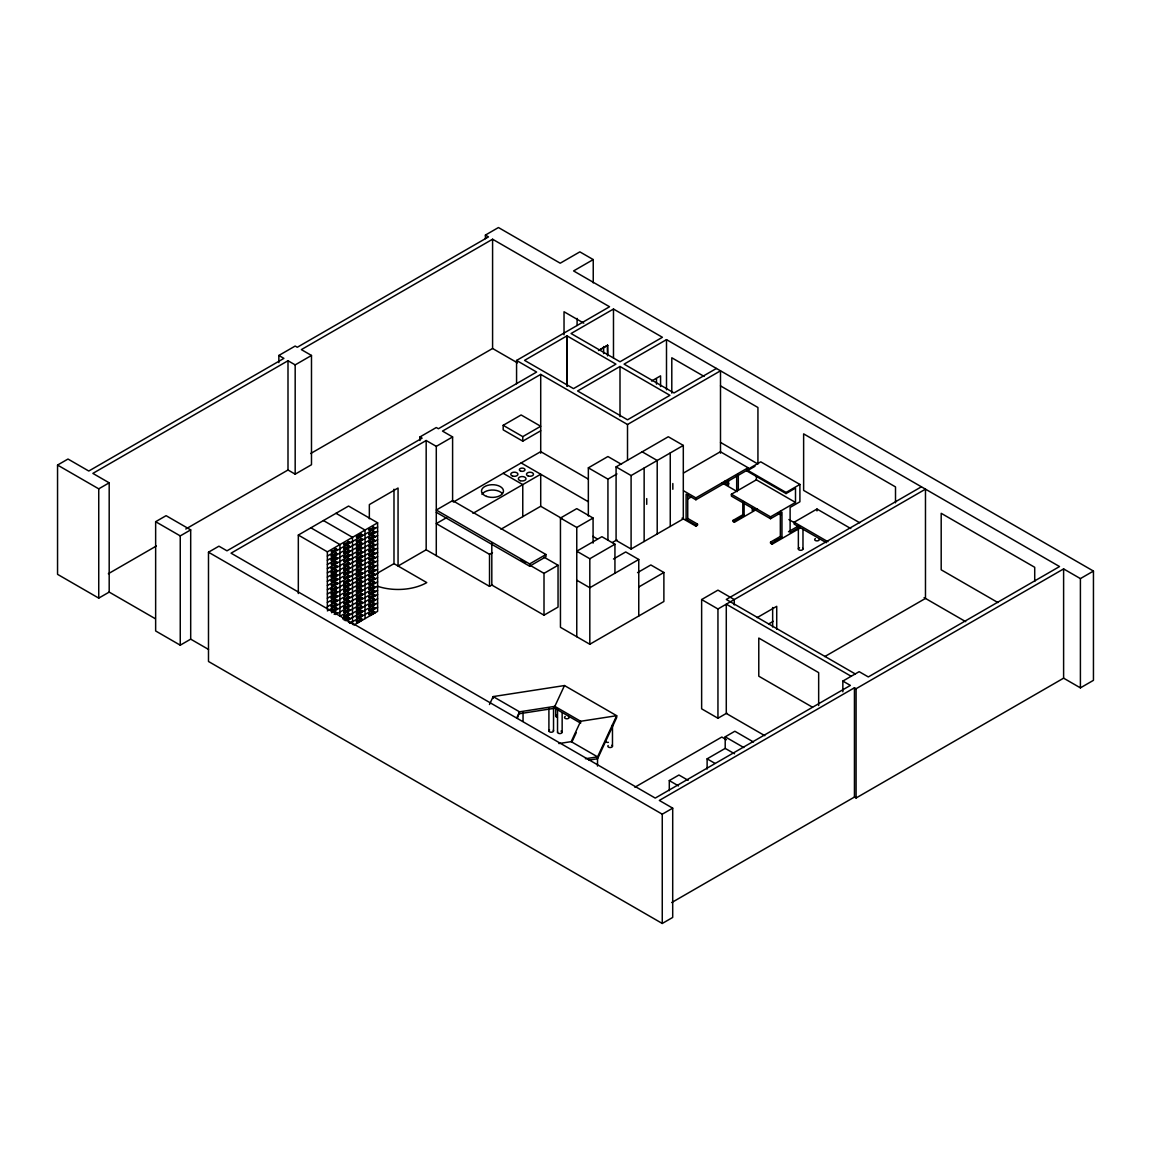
<?xml version="1.0" encoding="UTF-8"?>
<svg xmlns="http://www.w3.org/2000/svg" width="1151" height="1151" viewBox="0 0 1151 1151"><rect width="100%" height="100%" fill="white"/><g stroke="black" fill="none" stroke-linecap="round" stroke-linejoin="round"><path stroke-width="1.5" d="M489.477 704.513L493.16 696.585L564.479 685.55L616.677 715.692L616.677 717.577L597.57 758.754L588.88 760.106M516.626 718.08L519.533 711.822L554.825 706.354L580.651 721.274L616.677 715.692L597.57 756.869L597.484 766.062M517.346 718.397L519.533 711.822L493.16 696.585L493.16 698.47M564.479 685.55L554.825 706.354L554.825 708.239L580.651 723.159L580.651 721.274L571.198 741.647L558.854 743.56M571.932 741.963L576.291 732.554M155.327 618.72L109.187 592.089L98.741 598.117L57.55 574.335L57.55 465.062L67.995 459.033L88.785 471.032L283.909 358.378L278.859 355.458L278.859 362.623M485.405 238.66L485.405 235.077L498.455 227.538L560.22 263.205L579.859 251.868L593.24 259.579L593.24 282.873M278.859 355.458L295.174 346.048L297.289 347.271L488.499 236.876L485.405 235.077M516.569 383.743L516.569 360.45L609.555 306.756L492.585 239.221L301.361 349.616L311.489 355.458L311.489 464.731L295.174 474.154L287.995 469.996L185.771 529.014M311.489 355.458L295.174 364.881L287.995 360.738L92.857 473.392L109.187 482.816L109.187 592.089M57.55 465.062L98.741 488.844L109.187 482.816M593.24 259.579L573.586 270.931L1093.45 571.069L1093.45 680.327L1080.401 687.866L1063.61 678.169L856.085 797.988L854.445 797.053L671.709 902.557M190.692 639.15L180.247 645.179L155.644 630.964L155.644 521.705L166.089 515.677L190.692 529.877L190.692 639.15L208.532 649.437M310.698 453.508L492.585 348.494L517.432 362.838M108.352 573.716L156.349 546.006M155.644 521.705L180.247 535.906L190.692 529.877M566.983 335.862L524.554 360.364L573.5 388.621L615.929 364.133L566.983 335.862L566.983 386.031M613.483 309.029L571.054 333.517L620.001 361.774L662.415 337.286L613.483 309.029L613.483 358.019M1093.45 571.069L1080.401 578.593L1063.61 568.911L856.085 688.715L854.445 687.78L659.322 800.434L672.702 808.16L672.702 917.433L662.257 923.462L208.489 661.48L208.489 552.207L218.935 546.178L226.977 550.825L422.1 438.157L419.971 436.934L419.971 440.516M419.971 436.934L436.287 427.525L438.416 428.748L536.625 372.046L516.569 360.45M452.602 501.419L452.602 436.934L436.287 446.358L426.172 440.516L231.049 553.171L655.25 798.089L850.373 685.42L842.849 681.075L842.849 691.823M720.497 453.163L720.497 370.809L627.511 424.503L540.711 374.392L442.488 431.093L452.602 436.934M598.534 350.422L607.541 345.228L607.714 354.22M598.707 350.523L607.714 345.329M298.325 593.499L298.325 535.057L348.566 506.052L377.614 522.813L377.614 611.354L353.889 625.065M503.188 425.323L521.13 414.964L540.711 426.273L522.77 436.632L503.188 425.323L503.188 429.855L522.77 441.15L540.711 430.791M620.001 366.478L577.586 390.966L627.511 419.798L669.925 395.311L620.001 366.478L620.001 416.633M842.849 681.075L859.164 671.666L868.314 676.946L1059.539 566.551L666.501 339.631L624.087 364.133L674.011 392.951L716.426 368.464M298.325 535.057L327.359 551.833L377.614 522.813M332.668 551.214L332.668 552.797L331.359 551.214L335.934 549.329M335.272 548.955L337.229 550.164L335.272 548.955L335.272 549.79L335.934 550.164L335.934 548.567M349.789 542.078L347.832 541.689L349.789 542.912L349.789 542.078L345.228 545.545L343.919 544.797L343.919 543.963L348.494 542.078M357.788 536.697L357.788 538.294L356.479 536.697L361.054 534.064L361.054 535.661M370.349 529.446L370.349 531.043L369.039 529.446L373.615 527.561M372.967 527.187L374.924 528.41L372.967 527.187L372.967 528.036L373.615 528.41L373.615 526.813M331.359 552.048L337.229 549.329M343.919 544.797L344.581 543.574M356.479 537.546L357.141 536.323M369.039 530.294L374.924 527.561M361.054 534.064L362.364 534.812L357.788 537.546L356.479 536.697M327.359 556.048L377.614 527.029M337.229 554.379L332.668 557.026L331.359 556.264L331.359 555.429L335.934 553.545L337.229 554.379L335.934 552.797L335.272 554.005L335.934 554.379L335.934 552.797M348.494 545.545L349.789 547.128L345.228 549.775L343.919 549.013L343.919 548.178L348.494 546.293L347.832 545.919L348.494 547.128L348.494 545.545L347.832 545.919M361.054 538.28L361.054 539.877L360.392 539.502L361.054 538.28L362.364 539.877L357.788 542.509L356.479 541.761L356.479 540.927L361.054 539.042M374.924 532.625L370.349 535.258L369.039 534.51L369.039 533.676L373.615 531.791L374.924 532.625L373.615 531.028L372.967 532.251L373.615 532.625L373.615 531.028M331.359 556.264L332.006 555.055M335.272 554.005L335.272 553.171M343.919 549.013L349.789 546.293M356.479 541.761L357.141 540.553M369.039 534.51L369.701 533.287M372.967 532.251L372.967 531.402M331.359 555.429L332.668 556.178L337.229 553.545M362.364 539.042L357.788 541.761L356.479 540.927M374.924 531.791L370.349 534.51L369.039 533.676M327.359 560.264L377.614 531.258M335.934 557.012L337.229 558.609L332.668 561.242L331.359 560.494L331.359 559.645L335.934 557.76L335.272 557.386L335.934 558.609L335.934 557.012L335.272 557.386M348.494 549.761L349.789 551.358L345.228 553.991L343.919 553.243L343.919 552.394L348.494 550.509L347.832 550.135L348.494 551.358L348.494 549.761L347.832 550.135M361.054 542.509L361.054 544.092L360.392 543.718L361.054 542.509L362.364 544.092L357.788 546.739L356.479 545.977L356.479 545.142L361.054 543.258M373.615 535.258L374.924 536.841L370.349 539.488L369.039 538.726L369.039 537.891L373.615 536.006L372.967 535.632L373.615 536.841L373.615 535.258L372.967 535.632M331.359 560.494L332.006 559.271M343.919 553.243L344.581 552.02M356.479 545.977L357.141 544.768M369.039 538.726L369.701 537.517M332.668 560.408L337.229 557.76M343.919 552.394L345.228 553.243L349.789 550.509M356.479 545.142L357.788 545.891L362.364 543.258M370.349 538.639L374.924 536.006M335.934 558.609L332.668 560.494L331.359 559.645M345.228 553.243L348.494 551.358M358.882 545.358L361.054 544.092M373.615 536.841L370.349 538.726L369.039 537.891M327.359 564.494L377.614 535.474M332.668 563.875L332.668 565.458L331.359 563.875L335.934 561.99M335.272 561.602L337.229 562.825L335.272 561.602L335.272 562.451L335.934 562.825L335.934 561.228M349.789 554.739L345.228 558.206L343.919 557.458L343.919 556.609L348.494 554.739L349.789 555.573L348.494 553.976L347.832 555.199L348.494 555.573L348.494 553.976M357.788 549.358L357.788 550.955L356.479 549.358L361.054 547.473L360.392 547.099L361.054 548.322M360.392 547.099L362.364 548.322M370.349 542.107L370.349 543.704L369.039 542.107L373.615 540.222M372.967 539.848L374.924 541.071L372.967 539.848L372.967 540.682L373.615 541.071L373.615 539.474M331.359 564.709L337.229 561.99M343.919 557.458L344.581 556.235M356.479 550.207L362.364 547.473M369.039 542.955L369.701 541.733M374.924 540.222L370.349 542.955L369.039 542.107M651.567 381.039L660.573 375.845L660.573 386.52M327.359 568.709L377.614 539.69M337.229 566.206L335.934 565.458L335.272 565.832L337.229 567.04L337.229 566.206L332.668 569.687L331.359 568.925L331.359 568.09L335.934 566.206M345.228 560.839L345.228 562.436L343.919 560.839L348.494 558.954L347.832 558.58L348.494 559.789L348.494 558.192L347.832 558.58M357.788 553.588L357.788 555.17L356.479 553.588L361.054 551.703L362.364 552.538L361.054 550.941L360.392 552.163L361.054 552.538L361.054 550.941M370.349 546.337L370.349 547.919L369.039 546.337L373.615 544.452M372.967 544.063L374.924 545.286L372.967 544.063L372.967 544.912L373.615 545.286L373.615 543.689M331.359 568.925L332.006 567.716M343.919 561.674L344.581 560.465M356.479 554.422L357.141 553.199M369.039 547.171L374.924 544.452M348.494 558.192L349.789 558.954L345.228 561.674L343.919 560.839M362.364 551.703L357.788 554.422L356.479 553.588M327.359 572.925L377.614 543.919M335.934 569.673L337.229 571.27L332.668 573.903L331.359 573.155L331.359 572.306L335.934 570.421L335.272 570.047L335.934 571.27L335.934 569.673L335.272 570.047M348.494 562.422L348.494 564.019L347.832 563.63L348.494 562.422L349.789 564.019L345.228 566.652L343.919 565.889L343.919 565.055L348.494 563.17M361.054 555.17L361.054 556.753L360.392 556.379L361.054 555.17L362.364 556.753L357.788 559.4L356.479 558.638L356.479 557.803L361.054 555.919M369.039 550.552L373.615 548.667L372.967 549.128L373.615 547.919L374.924 548.667L370.349 552.149L369.039 550.552L370.349 551.387L374.924 548.667M453.393 502.052L540.711 451.638L588.075 478.974M331.359 573.155L332.006 571.932M343.919 565.889L349.789 563.17M356.479 558.638L357.141 557.429M369.039 551.387L369.701 550.178M337.229 570.421L332.668 573.155L331.359 572.306M356.479 557.803L357.788 558.552L362.364 555.919M327.359 577.14L377.614 548.135M335.934 573.889L335.934 575.486L335.272 575.112L335.934 573.889L337.229 575.486L332.668 578.119L331.359 577.37L331.359 576.522L335.934 574.651M349.789 568.234L345.228 570.867L343.919 570.119L343.919 569.27L348.494 567.385L349.789 568.234L348.494 566.637L347.832 567.86L348.494 568.234L348.494 566.637M356.479 562.019L361.054 559.386L361.054 560.983L357.788 562.868L356.479 562.019L357.788 563.616L362.364 560.983L361.054 559.386M373.615 552.135L374.924 553.732L370.349 556.365L369.039 555.616L369.039 554.768L373.615 552.883L372.967 552.509L373.615 553.732L373.615 552.135L372.967 552.509M331.359 577.37L332.006 576.147M343.919 570.119L344.581 568.896M356.479 562.868L357.141 561.645M369.039 555.616L369.701 554.394M331.359 576.522L332.668 577.37L337.229 574.651M343.919 569.27L345.228 570.033L349.789 567.385M357.788 562.781L362.364 560.134M369.039 554.768L370.349 555.616L374.924 552.883M332.668 577.37L335.934 575.486M346.307 569.486L348.494 568.234M370.349 555.616L373.615 553.732M327.359 581.37L377.614 552.351M337.229 578.867L335.934 578.104L335.272 578.493L337.229 579.701L337.229 578.867L332.668 582.348L331.359 581.586L331.359 580.751L335.934 578.867M345.228 573.5L345.228 575.083L343.919 573.5L348.494 571.615L347.832 571.241L348.494 572.45L348.494 570.853L347.832 571.241M357.788 566.249L357.788 567.831L356.479 566.249L361.054 564.364M360.392 563.976L362.364 565.199L360.392 563.976L360.392 564.824L361.054 565.199L361.054 563.602M370.349 558.983L370.349 560.58L369.039 558.983L373.615 557.113M372.967 556.724L374.924 557.947L372.967 556.724L372.967 557.573L373.615 557.947L373.615 556.35M331.359 581.586L332.006 580.377M343.919 574.335L344.581 573.112M356.479 567.083L361.054 565.199M369.039 559.832L369.701 558.609M345.228 574.248L349.789 571.615L349.789 572.45M362.364 564.364L357.788 566.997L356.479 566.249M370.349 559.746L374.924 557.113M333.747 580.967L335.934 579.701L335.934 578.104M348.494 572.45L345.228 574.335L343.919 573.5M373.615 557.947L370.349 559.832L369.039 558.983M327.359 585.586L377.614 556.58M446.674 517.605L436.287 523.604L489.52 554.336L492.484 552.609M332.668 584.967L332.668 586.564L331.359 584.967L335.934 583.082L335.272 582.708L335.934 583.931L335.934 582.334L335.272 582.708M345.228 577.716L345.228 579.313L343.919 577.716L348.494 575.831M347.832 575.457L349.789 576.665L347.832 575.457L347.832 576.291L348.494 576.665L348.494 575.083M362.364 568.58L357.788 572.061L356.479 571.299L356.479 570.464L361.054 568.58L362.364 569.414L361.054 567.831L360.392 569.04L361.054 569.414L361.054 567.831M370.349 563.213L370.349 564.81L369.039 563.213L373.615 561.328M372.967 560.954L374.924 562.163L372.967 560.954L372.967 561.789L373.615 562.163L373.615 560.566M331.359 585.816L337.229 583.082L335.934 582.334M343.919 578.55L344.581 577.342M356.479 571.299L357.141 570.09M369.039 564.048L374.924 561.328M349.789 575.831L345.228 578.55L343.919 577.716M327.359 589.801L377.614 560.796M335.804 586.622L335.804 588.219L335.157 587.83L335.804 586.622L337.114 588.219L332.538 590.851L331.243 590.103L331.243 589.254L335.804 587.37M349.674 580.967L345.113 583.6L343.804 582.838L343.804 582.003L348.365 580.118L349.674 580.967L348.365 579.37L347.717 580.579L348.365 580.967L348.365 579.37M360.939 572.119L360.939 573.702L360.277 573.327L360.939 572.119L362.234 573.702L357.673 576.349L356.364 575.586L356.364 574.752L360.939 572.867M373.5 564.868L373.5 566.45L372.838 566.076L373.5 564.868L374.809 566.45L370.234 569.098L368.924 568.335L368.924 567.501L373.5 565.616M331.243 590.103L331.891 588.88M343.804 582.838L344.451 581.629M347.717 580.579L347.717 579.744M356.364 575.586L362.234 572.867M368.924 568.335L369.586 567.126M337.114 587.37L332.538 590.103L331.243 589.254M343.804 582.003L345.113 582.751L349.674 580.118M374.809 565.616L370.234 568.335L368.924 567.501M327.359 594.031L377.614 565.012M335.934 590.765L335.934 592.362L335.272 591.988L335.934 590.765L337.229 592.362L332.668 595.009L331.359 594.247L331.359 593.412L335.934 591.528M348.494 583.514L349.789 585.111L345.228 587.744L343.919 586.996L343.919 586.161L348.494 584.276L347.832 583.888L348.494 585.111L348.494 583.514L347.832 583.888M361.054 576.263L361.054 577.86L360.392 577.485L361.054 576.263L362.364 577.86L357.788 580.492L356.479 579.744L356.479 578.895L361.054 577.025M373.615 569.011L374.924 570.608L370.349 573.241L369.039 572.493L369.039 571.644L373.615 569.759L372.967 569.385L373.615 570.608L373.615 569.011L372.967 569.385M331.359 594.247L332.006 593.038M343.919 586.996L348.494 585.111M356.479 579.744L357.141 578.521M369.039 572.493L369.701 571.27M372.967 570.234L374.924 570.608M331.359 593.412L332.668 594.161L337.229 591.528M349.789 584.276L345.228 586.909L343.919 586.161M357.788 579.658L362.364 577.025M369.039 571.644L370.349 572.493L374.924 569.759M333.747 593.614L335.934 592.362M361.054 577.86L357.788 579.744L356.479 578.895M370.349 572.493L373.615 570.608M472.96 513.36L540.711 474.241L540.711 506.267L500.973 529.215M327.359 598.247L377.614 569.241M335.934 594.995L337.229 596.578L332.668 599.225L331.359 598.462L331.359 597.628L335.934 595.743L335.272 595.369L335.934 596.578L335.934 594.995L335.272 595.369M348.494 587.744L349.789 589.326L345.228 591.974L343.919 591.211L343.919 590.377L348.494 588.492L347.832 588.118L348.494 589.326L348.494 587.744L347.832 588.118M361.054 580.478L361.054 582.075L360.392 581.701L361.054 580.478L362.364 582.075L357.788 584.722L356.479 583.96L356.479 583.125L361.054 581.241M373.615 573.227L373.615 574.824L372.967 574.45L373.615 573.227L374.924 574.824L370.349 577.457L369.039 576.709L369.039 575.874L373.615 573.989M331.359 598.462L332.006 597.254M343.919 591.211L344.581 590.003M356.479 583.96L357.141 582.751M369.039 576.709L369.701 575.486M332.668 598.376L337.229 595.743M343.919 590.377L345.228 591.211L349.789 588.492M356.479 583.125L357.788 583.874L362.364 581.241M370.349 576.622L374.924 573.989M335.934 596.578L332.668 598.462L331.359 597.628M345.228 591.211L348.494 589.326M358.882 583.341L361.054 582.075M373.615 574.824L370.349 576.709L369.039 575.874M377.355 573.256L393.987 563.659L426.776 582.593A40.602 23.452 0 0 1 377.758 586.319M327.359 602.462L377.614 573.457M332.668 601.844L332.668 603.441L331.359 601.844L335.934 599.959M335.272 599.585L337.229 600.808L335.272 599.585L335.272 600.434L335.934 600.808L335.934 599.211M349.789 592.707L347.832 592.333L349.789 593.556L349.789 592.707L345.228 596.189L343.919 595.441L343.919 594.592L348.494 592.707M357.788 587.341L357.788 588.938L356.479 587.341L361.054 585.456L360.392 585.082L361.054 586.305M360.392 585.082L362.364 586.305M370.349 580.09L370.349 581.687L369.039 580.09L373.615 578.205M372.967 577.831L374.924 579.039L372.967 577.831L372.967 578.665L373.615 579.039L373.615 577.457M331.359 602.692L337.229 599.959M343.919 595.441L344.581 594.218M356.479 588.19L357.141 586.967M369.039 580.924L374.924 578.205M362.364 585.456L357.788 588.19L356.479 587.341M327.359 606.692L377.614 577.673M492.484 584.636L489.52 586.363L426.172 549.79L398.059 566.019L398.059 488.024L369.342 504.598L369.342 518.784M335.934 603.426L337.229 605.023L332.668 607.656L331.359 606.908L331.359 606.073L335.934 604.189L335.272 603.815L335.934 605.023L335.934 603.426L335.272 603.815M348.494 596.175L349.789 597.772L345.228 600.405L343.919 599.657L343.919 598.822L348.494 596.937L347.832 596.549L348.494 597.772L348.494 596.175L347.832 596.549M362.364 590.521L357.788 593.153L356.479 592.405L356.479 591.556L361.054 589.672L362.364 590.521L361.054 588.924L360.392 590.146L361.054 590.521L361.054 588.924M369.039 584.305L373.615 582.42L372.967 582.895L373.615 581.672L374.924 582.42L370.349 585.902L369.039 584.305L370.349 585.068M331.359 606.908L332.006 605.685M335.272 604.649L337.229 605.023M343.919 599.657L349.789 596.937M356.479 592.405L357.141 591.182M360.392 590.146L360.392 589.298M369.039 585.154L374.924 582.42M331.359 606.073L332.668 606.822L337.229 604.189M362.364 589.672L357.788 592.405L356.479 591.556M327.359 610.908L377.614 581.888M332.006 609.915L331.359 611.123L331.359 610.289L335.934 608.404L335.272 608.03L335.934 609.239L335.934 607.656L335.272 608.03M343.919 603.038L348.494 601.153L347.832 601.613L348.494 600.405L349.789 601.153L345.228 604.635L343.919 603.038L345.228 603.786M361.054 593.139L361.054 594.736L360.392 594.362L361.054 593.139L362.364 594.736L357.788 597.383L356.479 596.621L356.479 595.786L361.054 593.902M374.924 587.485L370.349 590.118L369.039 589.37L369.039 588.535L373.615 586.65L374.924 587.485L373.615 585.888L372.967 587.111L373.615 587.485L373.615 585.888M343.919 603.872L349.789 601.153M356.479 596.621L357.141 595.412M369.039 589.37L369.701 588.147M372.967 587.111L372.967 586.262M335.934 607.656L337.229 608.404L332.668 611.123L331.359 610.289M356.479 595.786L357.788 596.535L362.364 593.902M374.924 586.65L370.349 589.37L369.039 588.535M331.546 612.706L377.614 586.118M335.272 612.246L337.229 613.469L335.272 612.246L335.272 613.095L335.934 613.469L335.934 611.872M348.494 604.62L349.789 606.217L345.228 608.85L343.919 608.102L343.919 607.253L348.494 605.368L347.832 604.994L348.494 606.217L348.494 604.62L347.832 604.994M356.479 600.002L361.054 597.369L361.054 598.952L357.788 600.836L356.479 600.002L357.788 600.75L362.364 598.117L357.788 601.599L356.479 600.836M373.615 590.118L373.615 591.7L372.967 591.326L373.615 590.118L374.924 591.7L370.349 594.348L369.039 593.585L369.039 592.751L373.615 590.866M343.919 608.102L344.581 606.879M369.039 593.585L369.701 592.377M334.193 614.389L337.229 612.62M343.919 607.253L345.228 608.016L349.789 605.368M370.349 593.499L374.924 590.866M346.307 607.469L348.494 606.217M373.615 591.7L370.349 593.585L369.039 592.751M588.348 515.979L588.348 467.838L607.929 456.53L621.482 464.357M335.732 614.505L377.614 590.334M345.228 611.469L345.228 613.066L343.919 611.469L348.494 609.598L347.832 609.21L348.494 610.433L348.494 608.836L347.832 609.21M357.788 604.217L357.788 605.814L356.479 604.217L361.054 602.333L360.392 601.959L361.054 603.182L361.054 601.585L360.392 601.959M374.924 595.081L373.615 594.333L372.967 594.707L374.924 595.93L374.924 595.081L370.349 598.563L369.039 597.815L369.039 596.966L373.615 595.081M343.919 612.318L344.581 611.095M356.479 605.066L357.141 603.843M369.039 597.815L369.701 596.592M348.494 608.836L349.789 609.598L345.228 612.318L343.919 611.469M361.054 601.585L362.364 602.333L357.788 605.066L356.479 604.217M377.614 594.549L339.919 616.317L339.919 544.567L310.885 527.805M348.494 613.051L348.494 614.648L347.832 614.274L348.494 613.051L349.789 614.648L345.228 617.296L343.919 616.533L343.919 615.699L348.494 613.814M362.364 607.397L357.788 610.03L356.479 609.282L356.479 608.447L361.054 606.563L362.364 607.397L361.054 605.8L360.392 607.023L361.054 607.397L361.054 605.8M373.615 598.549L373.615 600.146L372.967 599.772L373.615 598.549L374.924 600.146L370.349 602.779L369.039 602.031L369.039 601.196L373.615 599.311M343.919 616.533L344.581 615.325M356.479 609.282L357.141 608.059M369.039 602.031L374.924 599.311M349.789 613.814L345.228 616.533L343.919 615.699M356.479 608.447L357.788 609.196L362.364 606.563M342.71 618.921L377.614 598.779M343.919 619.914L348.494 618.029M348.494 617.281L348.494 618.878L347.832 618.49L348.494 617.281L349.789 618.878L346.753 620.634M360.392 610.404L362.364 611.613L357.788 614.26L356.479 613.497L356.479 612.663L361.054 610.778L360.392 610.404L361.054 611.613M374.924 604.361L370.349 607.009L369.039 606.246L369.039 605.412L373.615 603.527L374.924 604.361L373.615 602.779L372.967 603.987L373.615 604.361L373.615 602.779M356.479 613.497L357.141 612.289M360.392 611.239L361.054 610.03M369.039 606.246L369.701 605.038M372.967 603.987L372.967 603.153M345.228 620.662L349.789 618.029M362.364 610.778L357.788 613.497L356.479 612.663M374.924 603.527L370.349 606.246L369.039 605.412M346.897 620.72L377.614 602.995M361.054 614.246L361.054 615.843L360.392 615.468L361.054 614.246L362.364 615.843L357.788 618.475L356.479 617.727L356.479 616.878L361.054 614.994M373.615 606.994L373.615 608.591L372.967 608.203L373.615 606.994L374.924 608.591L370.349 611.224L369.039 610.476L369.039 609.627L373.615 607.742M616.087 466.889L668.299 436.747L683.306 445.423L683.306 518.885L631.093 549.027L616.087 540.366L616.087 466.889L631.093 475.564L683.306 445.423M356.479 617.727L361.054 615.843M369.039 610.476L369.701 609.253M362.364 614.994L357.788 617.641L356.479 616.878M369.039 609.627L370.349 610.476L374.924 607.742M371.442 609.843L373.615 608.591M349.688 623.338L377.614 607.21M361.054 618.432L361.054 620.015L360.392 619.641L361.054 618.432L362.364 620.015L357.788 622.662L356.479 621.9L356.479 621.065L361.054 619.18M373.615 611.181L373.615 612.764L372.967 612.39L373.615 611.181L374.924 612.764L370.349 615.411L369.039 614.648L369.039 613.814L373.615 611.929M356.479 621.9L357.141 620.691M369.039 614.648L369.701 613.44M356.479 621.065L357.788 621.813L362.364 619.18M370.349 614.562L374.924 611.929M358.882 621.281L361.054 620.015M373.615 612.764L370.349 614.648L369.039 613.814M588.348 467.838L607.929 479.133L616.965 473.924M637.539 572.637L650.833 564.954L663.882 572.493L663.882 601.498L589.816 644.258L560.451 627.309L560.451 518.036L576.766 508.627L593.082 518.036L593.082 543.114M560.451 518.036L576.766 527.46L593.082 518.036M683.521 473.018L720.368 451.739L748.107 467.752L748.107 469.637L695.895 499.779L686.111 494.139L686.111 519.374L695.895 525.029L697.52 524.093L697.52 525.216L695.895 526.165L682.025 518.151M545.948 554.509L452.602 500.613L436.287 510.037L529.633 563.918L545.948 554.509L545.948 556.767L529.633 566.191L436.287 512.296M530.194 565.371L544.006 573.356L558.048 565.256L558.048 607.081L544.006 615.181L491.808 585.039L491.808 543.214M612.447 542.466L616.965 539.862M687.953 498.872L691.06 497.088M614.936 544.222L601.887 536.697L576.766 551.2L589.816 558.739L614.936 544.222L614.936 573.241M683.565 490.786L695.895 497.894L748.107 467.752M799.902 528.151L772.177 544.164L770.537 543.214L770.537 542.092L772.177 543.027L781.961 537.373L781.961 512.137L770.537 518.727L731.389 496.124L731.389 494.239L770.537 516.842L795.499 502.44L795.499 488.11L786.047 493.578L746.884 470.975L746.884 469.838L760.753 461.839L799.902 484.442L799.902 501.778L790.118 507.418L790.118 532.668L799.902 527.014M746.884 470.975L754.998 466.284M613.469 559.012L625.712 551.948L638.762 559.487L638.762 616.001M686.111 519.374L687.737 518.439L697.52 524.093M731.389 494.239L756.351 479.823L795.499 502.44M638.762 559.487L589.816 587.744L576.766 580.205M757.43 508.958L734.324 522.309L733.014 520.425L742.812 514.77L744.107 515.533L744.107 502.066M733.014 521.561L737.633 518.885M733.014 520.425L734.324 521.173L744.107 515.533M755.07 509.202L752.265 510.814L752.265 507.447M746.884 469.838L786.047 492.455L799.902 484.442M638.762 586.996L663.882 572.493M826.389 542.725L794.147 524.108L794.147 522.223L816.98 509.03L850.762 528.539M770.537 542.092L780.335 536.438L781.961 537.373M788.493 531.733L798.276 526.079M775.17 540.553L778.249 538.769M726.856 713.102L717.951 718.238L701.635 708.829L701.635 599.556L717.951 590.132L734.266 599.556L734.266 604.922M921.404 486.801L726.281 599.455L855.236 673.925M701.635 599.556L717.951 608.98L925.476 489.161L925.476 598.419L824.763 656.574M757.085 617.655L776.724 606.318L776.724 629.352M768.638 623.986L773.242 621.324M634.877 787.226L721.806 737.043L726.454 739.733M707.117 769.055L707.117 758.84L725.202 748.395L725.202 736.827L734.856 731.245L753.459 741.992M669.292 790.651L669.292 780.579L678.932 775.011L688.154 780.32M208.489 552.207L662.257 814.189L672.702 808.16M519.533 713.706L554.825 708.239M585.399 758.754L597.57 756.869L571.198 741.647M704.11 376.42L671.796 357.774L671.796 393.095M720.497 385.887L757.933 407.497L757.933 464.011L720.497 442.401M583.758 323.143L564.033 311.748L564.033 334.797M859.682 522.755L803.628 490.398L803.628 433.869L895.507 486.916L895.507 502.814M997.917 602.563L941.187 569.817L941.187 513.303L1034.72 567.299L1034.72 581.428M724.569 481.291L728.756 483.722M794.147 522.223L827.929 541.733M778.004 513.274L781.112 515.072M788.881 519.561L795.096 523.144M924.095 597.628L965.718 621.655M724.324 483.046L728.525 485.463L728.525 480.413M721.821 482.729L737.23 491.621M642.186 451.825L657.207 460.486L657.207 533.963M521.13 462.932L588.348 501.75M503.188 473.306L522.77 484.6L522.77 516.626M851.164 676.27L726.281 604.174L726.281 713.433L764.825 735.69M540.711 506.267L562.22 518.684M592.866 536.38L597.383 538.985M812.52 707.218L758.782 676.198L758.782 638.057L818.663 672.63L818.663 705.563M544.222 557.271L558.048 565.256M520.971 560.062L525.59 562.724M369.039 529.446L370.349 530.208M725.202 736.827L743.805 747.56M336.006 513.303L365.054 530.064L365.054 618.605M373.615 536.093L374.924 536.841M725.202 748.395L734.511 753.761M360.392 538.668L362.364 539.877M372.967 548.293L374.924 549.502M369.039 546.337L370.349 547.085M323.445 520.554L352.494 537.316L352.494 624.489M372.967 549.128L373.615 549.502L373.615 547.919M360.392 542.884L362.364 544.092M373.615 552.969L374.924 553.732M356.479 549.358L357.788 550.12M343.919 543.963L345.228 544.711M360.392 555.545L362.364 556.753M343.919 548.178L345.228 548.926M348.494 550.595L349.789 551.358M369.039 563.213L370.349 563.961M372.838 565.242L374.809 566.45M707.117 758.84L714.872 763.314M343.919 556.609L345.228 557.372M372.967 573.615L374.924 574.824M331.359 551.214L332.668 551.962M347.832 562.796L349.789 564.019M360.277 572.493L362.234 573.702M356.479 570.464L357.788 571.213M343.919 565.055L345.228 565.803M372.967 582.046L374.924 583.269M369.039 580.09L370.349 580.838M372.967 582.895L373.615 583.269L373.615 581.672M360.392 576.637L362.364 577.86M356.364 574.752L357.673 575.5M348.494 570.853L349.789 571.615M331.359 563.875L332.668 564.623M360.392 580.867L362.364 582.075M372.967 590.492L374.924 591.7M331.359 568.09L332.668 568.839M335.272 574.263L337.229 575.486M372.967 598.923L374.924 600.146M369.039 596.966L370.349 597.815M360.392 593.528L362.364 594.736M335.934 579.701L335.272 578.493M348.494 588.578L349.789 589.326M369.039 601.196L370.349 601.944M361.054 597.369L362.364 598.117M331.359 580.751L332.668 581.5M372.967 607.368L374.924 608.591M331.359 584.967L332.668 585.715M335.157 586.996L337.114 588.219M361.054 602.419L362.364 603.182L362.364 602.333M669.292 780.579L678.5 785.903M343.919 594.592L345.228 595.355M372.967 611.555L374.924 612.764M335.272 591.154L337.229 592.362M347.832 600.779L349.789 601.987M343.919 598.822L345.228 599.57M347.832 601.613L348.494 601.987L348.494 600.405M348.494 605.455L349.789 606.217M360.392 614.62L362.364 615.843M331.359 601.844L332.668 602.606M360.392 618.806L362.364 620.015M347.832 613.44L349.789 614.648M347.832 617.655L349.789 618.878M1080.401 578.593L1080.401 687.866M1063.61 568.911L1063.61 678.169M856.085 688.715L856.085 797.988M854.445 687.78L854.445 797.053M816.98 509.03L816.98 510.915M802.981 529.431L802.981 548.969M798.362 525.878L798.362 548.969M786.047 492.455L786.047 493.578M780.335 511.188L780.335 536.438M772.652 607.498L772.652 627.007M772.177 543.027L772.177 544.164M770.537 516.842L770.537 518.727M756.351 476.241L756.351 479.823M742.812 501.304L742.812 514.77M738.309 474.083L738.309 489.233L736.683 490.182L736.683 475.032M734.324 521.173L734.324 522.309M717.951 608.98L717.951 718.238M695.895 497.894L695.895 499.779M695.895 525.029L695.895 526.165M687.737 494.872L687.737 518.439M672.831 483.535L672.831 489.276M670.256 452.947L670.256 526.424M666.501 339.631L666.501 389.786M662.257 814.189L662.257 923.462M656.487 378.823L656.487 384.161M646.718 498.599L646.718 504.339M644.143 468.025L644.143 541.502M631.093 475.564L631.093 549.027M627.511 424.503L627.511 460.328M612.476 724.885L612.476 746.208M607.929 479.133L607.929 539.733M607.541 345.228L607.541 355.904M603.628 346.523L603.628 353.645M589.816 558.739L589.816 644.258M577.097 318.395L577.097 325.488M576.766 527.46L576.766 636.733M567.141 335.963L567.141 386.117M562.148 712.699L562.148 732.237M557.53 709.145L557.53 732.237M555.674 708.973L555.674 716.08M553.53 707.807L553.53 730.899M548.912 707.822L548.912 730.914M544.006 573.356L544.006 615.181M540.711 374.392L540.711 453.206M529.633 563.918L529.633 566.191M523.043 712.527L523.043 721.418M522.77 436.632L522.77 441.15M492.585 239.221L492.585 348.494M489.52 554.336L489.52 586.363M436.287 446.358L436.287 555.631M426.172 440.516L426.172 549.79M393.987 489.218L393.987 563.659M373.615 594.333L373.615 595.93L372.967 594.707M370.349 533.676L370.349 535.258M370.349 537.891L370.349 539.488M370.349 550.552L370.349 552.149M370.349 554.768L370.349 556.365M370.234 567.501L370.234 569.098M370.349 571.644L370.349 573.241M370.349 575.874L370.349 577.457M370.349 584.305L370.349 585.902M370.349 588.535L370.349 590.118M370.349 592.751L370.349 594.348M370.349 601.196L370.349 602.779M370.349 605.412L370.349 607.009M370.349 610.39L370.349 611.224M370.349 613.814L370.349 615.411M369.701 529.072L369.701 529.906M369.701 545.948L369.701 546.797M369.701 562.839L369.701 563.673M369.701 579.716L369.701 580.55M369.701 583.931L369.701 584.78M369.701 600.808L369.701 601.656M362.364 534.812L362.364 535.661M361.054 546.725L361.054 547.559M361.054 584.708L361.054 585.542M357.788 540.927L357.788 542.509M357.788 545.891L357.788 546.739M357.788 558.552L357.788 559.4M357.788 562.019L357.788 563.616M357.788 578.895L357.788 580.492M357.788 583.874L357.788 584.722M357.788 591.556L357.788 593.153M357.788 596.535L357.788 597.383M357.788 600.002L357.788 601.599M357.788 609.196L357.788 610.03M357.788 612.663L357.788 614.26M357.788 616.878L357.788 618.475M357.788 621.813L357.788 622.662M357.673 574.752L357.673 576.349M357.141 548.984L357.141 549.833M357.141 565.86L357.141 566.709M357.011 574.378L357.011 575.212M357.141 599.628L357.141 600.462M357.141 616.504L357.141 617.339M349.789 558.954L349.789 559.789M349.789 609.598L349.789 610.433M349.789 623.094L348.494 621.497L348.494 622.331M348.494 541.315L348.494 542.912L347.832 541.689M348.494 591.959L348.494 593.556L347.832 592.333M345.228 548.178L345.228 549.775M345.228 552.394L345.228 553.991M345.228 565.055L345.228 566.652M345.228 570.033L345.228 570.867M345.228 586.161L345.228 587.744M345.228 590.377L345.228 591.974M345.228 598.822L345.228 600.405M345.228 603.038L345.228 604.635M345.228 608.016L345.228 608.85M345.228 615.699L345.228 617.296M345.113 582.751L345.113 583.6M344.581 547.804L344.581 548.639M344.581 564.681L344.581 565.515M344.581 585.773L344.581 586.622M344.581 598.434L344.581 599.283M344.581 602.664L344.581 603.498M337.229 583.082L337.229 583.931M337.229 608.404L332.668 611.886L332.668 610.289M335.934 565.458L335.934 567.04L335.272 565.832M332.668 556.178L332.668 557.026M332.668 559.645L332.668 561.242M332.668 572.306L332.668 573.903M332.668 576.522L332.668 578.119M332.538 589.254L332.538 590.851M332.668 594.161L332.668 595.009M332.668 597.628L332.668 599.225M332.668 606.822L332.668 607.656M332.006 550.825L332.006 551.674M332.006 563.486L332.006 564.335M332.006 584.593L332.006 585.427M332.006 601.469L332.006 602.318M327.359 551.833L327.359 609.498M295.174 364.881L295.174 474.154M287.995 360.738L287.995 469.996M180.247 535.906L180.247 645.179M98.741 488.844L98.741 598.117M553.214 730.238A2.302 1.338 0 0 1 552.552 731.993A2.302 1.338 0 0 1 549.459 731.763A2.302 1.338 0 0 1 549.588 729.964M557.401 717.361A2.302 1.338 0 0 1 556.35 715.131M568.479 716.497A2.302 1.338 0 0 1 568.465 718.382A2.302 1.338 0 0 1 565.199 718.382A2.302 1.338 0 0 1 565.213 716.497M560.997 731.086A2.302 1.338 0 0 1 561.933 732.799A2.302 1.338 0 0 1 559.055 733.489A2.302 1.338 0 0 1 557.616 731.892M608.404 742.366A2.302 1.338 0 0 1 605.484 741.1M611.8 745.258A2.302 1.338 0 0 1 611.929 747.057A2.302 1.338 0 0 1 608.836 747.287A2.302 1.338 0 0 1 608.174 745.517M482.01 494.441A10.992 6.345 0 0 1 491.535 490.038A10.992 6.345 0 0 1 502.224 493.434M802.664 548.308A2.302 1.338 0 0 1 801.83 550.12A2.302 1.338 0 0 1 798.679 549.646A2.302 1.338 0 0 1 799.513 547.818M818.98 538.884A2.302 1.338 0 0 1 818.303 540.639A2.302 1.338 0 0 1 815.225 540.409A2.302 1.338 0 0 1 815.354 538.61M486.571 496.398A10.992 6.345 0 0 0 503.462 491.333A10.992 6.345 0 0 0 487.42 485.42A10.992 6.345 0 0 0 486.571 496.398M528.251 475.996A3.496 2.014 0 0 0 533.489 474.241A3.496 2.014 0 0 0 528.251 472.5A3.496 2.014 0 0 0 528.251 475.996M520.727 471.133A2.834 1.64 0 0 0 525 469.752A2.834 1.64 0 0 0 520.784 468.299A2.834 1.64 0 0 0 520.727 471.133M520.252 480.686A3.856 2.23 0 0 0 526.021 478.758A3.856 2.23 0 0 0 520.252 476.831A3.856 2.23 0 0 0 520.252 480.686M512.555 476.039A3.582 2.072 0 0 0 517.936 474.241A3.582 2.072 0 0 0 512.555 472.457A3.582 2.072 0 0 0 512.555 476.039"/></g></svg>
